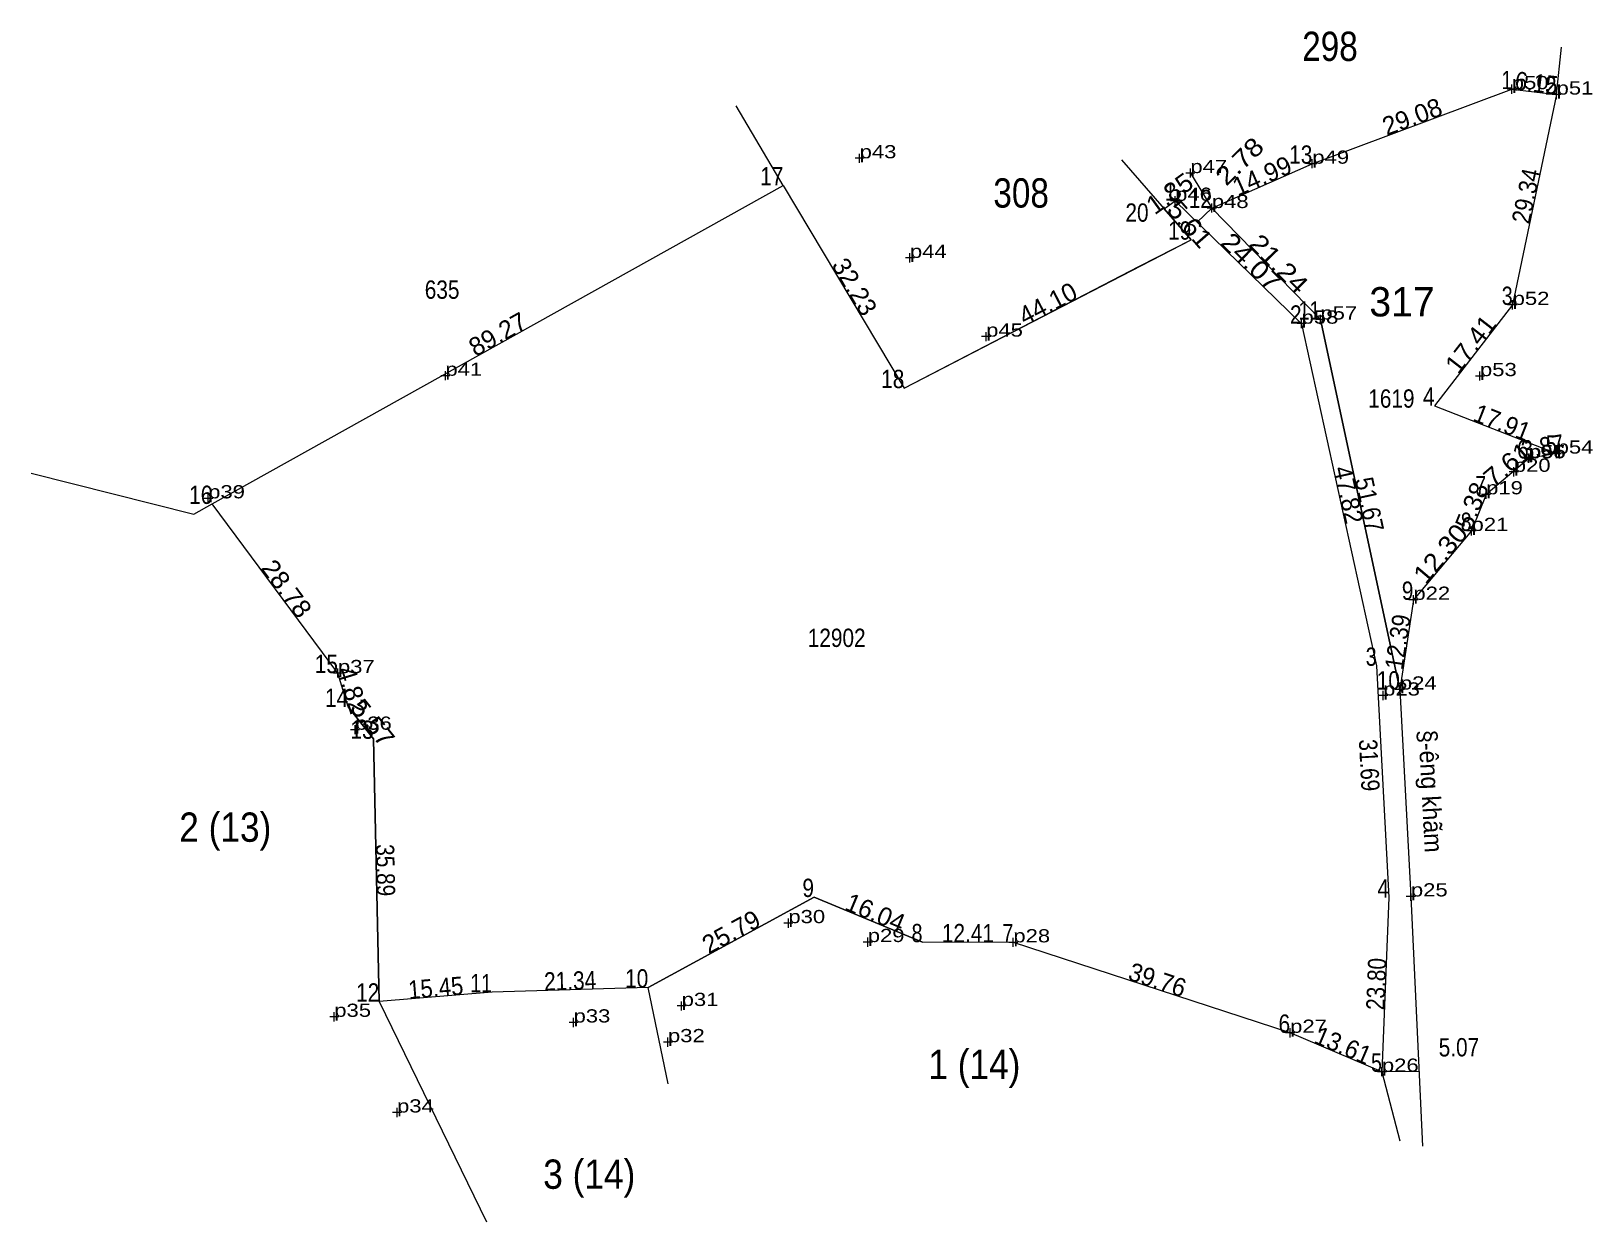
# Model space of a CAD drawing. Header units: metres. Extents: x 538489 to 539584, y 1838853 to 1839137.
# Drawn here: x 538488.7 to 538701.9, y 1838974.5 to 1839137.1 of the extents above; entities that cross this region are included whole.
import ezdxf
from ezdxf.enums import TextEntityAlignment as Align

# ---------------------------------------------------------------- set-up
doc = ezdxf.new("R2010")
doc.units = ezdxf.units.M
for name, color, linetype, lineweight in [('1', 7, 'Continuous', 13), ('10', 7, 'Continuous', 13), ('15', 7, 'Continuous', 13), ('21', 7, 'Continuous', 13), ('54', 7, 'Continuous', 13), ('63', 7, 'Continuous', 13), ('7', 7, 'Continuous', 13)]:
    doc.layers.add(name, color=color, linetype=linetype, lineweight=lineweight)
doc.layers.add('12', color=7, linetype='Continuous')
doc.layers.add('13', color=7, linetype='Continuous')

msp = doc.modelspace()

# ---------------------------------------------------------------- linework, layer by layer
at = {"layer": '1'}
msp.add_line((538691.47, 1839128.99), (538691.47, 1839129.07), dxfattribs=at)
msp.add_lwpolyline([(538690.84, 1839129.16), (538696.95, 1839128.42), (538690.95, 1839099.7), (538680.29, 1839085.94), (538696.96, 1839079.4), (538693.14, 1839078.75), (538687.33, 1839073.84), (538685.34, 1839068.84), (538677.4, 1839059.44), (538675.56, 1839047.19), (538664.7, 1839097.71), (538649.88, 1839112.93), (538663.6, 1839118.98)], close=True, dxfattribs=at)
at = {"layer": '10'}
for p, q in [((538591.37, 1839116.01), (538607.89, 1839088.34)), ((538640, 1839105), (538647.06, 1839108.61)), ((538607.89, 1839088.34), (538640, 1839105)), ((538575.64, 1838993.34), (538572.93, 1839006.5))]:
    msp.add_line(p, q, dxfattribs=at)
msp.add_lwpolyline([(538510.87, 1839071.12), (538513.4, 1839072.53), (538591.37, 1839116.01)], dxfattribs=at)
msp.add_lwpolyline([(538644.87, 1839113.92), (538662.13, 1839097.14), (538672.38, 1839050.43), (538674.06, 1839018.78), (538673.1, 1838995), (538660.57, 1839000.32), (538622.78, 1839012.67), (538610.37, 1839012.69), (538595.56, 1839018.86), (538572.93, 1839006.5), (538551.6, 1839005.86), (538536.2, 1839004.58), (538535.43, 1839040.46), (538531.95, 1839044.81), (538530.56, 1839049.43), (538513.4, 1839072.53), (538591.37, 1839116.01), (538607.89, 1839088.34), (538647.06, 1839108.61), (538643.37, 1839112.84)], close=True, dxfattribs=at)
at = {"layer": '15'}
for p, q in [((538696.95, 1839128.42), (538697.62, 1839134.88)), ((538591.37, 1839116.01), (538584.94, 1839126.89)), ((538643.37, 1839112.84), (538644.87, 1839113.92)), ((538672.38, 1839050.43), (538674.06, 1839018.78)), ((538675.56, 1839047.19), (538677.06, 1839018.94)), ((538674.06, 1839018.78), (538673.1, 1838995)), ((538677.06, 1839018.94), (538678.64, 1838984.82)), ((538673.1, 1838995), (538675.55, 1838985.56))]:
    msp.add_line(p, q, dxfattribs=at)
for points in [[(538646.95, 1839117.7), (538649.88, 1839112.93), (538663.6, 1839118.98), (538690.84, 1839129.16)], [(538690.84, 1839129.16), (538696.95, 1839128.42), (538690.95, 1839099.7), (538680.29, 1839085.94), (538696.96, 1839079.4), (538693.14, 1839078.75), (538687.33, 1839073.84)], [(538644.87, 1839113.92), (538662.13, 1839097.14), (538672.38, 1839050.43)], [(538649.88, 1839112.93), (538664.7, 1839097.71), (538675.56, 1839047.19)], [(538687.33, 1839073.84), (538685.34, 1839068.84), (538677.4, 1839059.44), (538675.56, 1839047.19)], [(538531.95, 1839044.81), (538530.56, 1839049.43), (538513.4, 1839072.53)], [(538673.1, 1838995), (538660.57, 1839000.32), (538622.78, 1839012.67), (538610.37, 1839012.69)]]:
    msp.add_lwpolyline(points, dxfattribs=at)
at = {"layer": '21'}
for p, q in [((538637.54, 1839119.52), (538643.37, 1839112.84)), ((538643.37, 1839112.84), (538647.06, 1839108.61))]:
    msp.add_line(p, q, dxfattribs=at)
at = {"layer": '54'}
msp.add_line((538488.68, 1839076.74), (538510.87, 1839071.12), dxfattribs=at)
for points in [[(538531.95, 1839044.81), (538535.43, 1839040.46), (538536.2, 1839004.58), (538550.84, 1838974.52)], [(538572.93, 1839006.5), (538595.56, 1839018.86), (538610.37, 1839012.69)], [(538572.93, 1839006.5), (538551.6, 1839005.86), (538536.2, 1839004.58)]]:
    msp.add_lwpolyline(points, dxfattribs=at)
at = {"layer": '63'}
for p, q in [((538647.89, 1839110.99), (538649.88, 1839112.93)), ((538678.17, 1838995.03), (538673.1, 1838995))]:
    msp.add_line(p, q, dxfattribs=at)
at = {"layer": '7'}
for p, q in [((538690.84, 1839128.53), (538690.84, 1839129.78)), ((538690.84, 1839128.53), (538690.84, 1839129.78)), ((538691.47, 1839129.16), (538690.22, 1839129.16)), ((538691.47, 1839129.16), (538690.22, 1839129.16)), ((538697.57, 1839128.43), (538696.33, 1839128.43)), ((538697.57, 1839128.43), (538696.33, 1839128.43)), ((538696.95, 1839127.8), (538696.95, 1839129.05)), ((538696.95, 1839127.8), (538696.95, 1839129.05)), ((538602.42, 1839119.72), (538601.17, 1839119.72)), ((538602.42, 1839119.72), (538601.17, 1839119.72)), ((538601.79, 1839119.1), (538601.79, 1839120.35)), ((538601.79, 1839119.1), (538601.79, 1839120.35)), ((538664.23, 1839118.98), (538662.98, 1839118.98)), ((538664.23, 1839118.98), (538662.98, 1839118.98)), ((538663.6, 1839118.36), (538663.6, 1839119.61)), ((538663.6, 1839118.36), (538663.6, 1839119.61)), ((538647.58, 1839117.71), (538646.33, 1839117.71)), ((538647.58, 1839117.71), (538646.33, 1839117.71)), ((538646.95, 1839117.08), (538646.95, 1839118.33)), ((538646.95, 1839117.08), (538646.95, 1839118.33)), ((538644.87, 1839113.29), (538644.87, 1839114.54)), ((538644.87, 1839113.29), (538644.87, 1839114.54)), ((538645.5, 1839113.92), (538644.25, 1839113.92)), ((538645.5, 1839113.92), (538644.25, 1839113.92)), ((538650.5, 1839112.93), (538649.25, 1839112.93)), ((538650.5, 1839112.93), (538649.25, 1839112.93)), ((538649.88, 1839112.3), (538649.88, 1839113.55)), ((538649.88, 1839112.3), (538649.88, 1839113.55)), ((538609.29, 1839106.12), (538608.04, 1839106.12)), ((538609.29, 1839106.12), (538608.04, 1839106.12)), ((538608.66, 1839105.5), (538608.66, 1839106.75)), ((538608.66, 1839105.5), (538608.66, 1839106.75)), ((538691.58, 1839099.7), (538690.33, 1839099.7)), ((538691.58, 1839099.7), (538690.33, 1839099.7)), ((538690.95, 1839099.08), (538690.95, 1839100.33)), ((538690.95, 1839099.08), (538690.95, 1839100.33)), ((538662.13, 1839096.52), (538662.13, 1839097.77)), ((538662.13, 1839096.52), (538662.13, 1839097.77)), ((538665.33, 1839097.71), (538664.08, 1839097.71)), ((538665.33, 1839097.71), (538664.08, 1839097.71)), ((538664.7, 1839097.09), (538664.7, 1839098.33)), ((538664.7, 1839097.09), (538664.7, 1839098.33)), ((538619.69, 1839095.37), (538618.44, 1839095.37)), ((538619.69, 1839095.37), (538618.44, 1839095.37)), ((538619.06, 1839094.75), (538619.06, 1839096)), ((538619.06, 1839094.75), (538619.06, 1839096)), ((538662.75, 1839097.15), (538661.51, 1839097.15)), ((538662.75, 1839097.15), (538661.51, 1839097.15)), ((538545.85, 1839090.03), (538544.6, 1839090.03)), ((538545.85, 1839090.03), (538544.6, 1839090.03)), ((538545.23, 1839089.41), (538545.23, 1839090.65)), ((538545.23, 1839089.41), (538545.23, 1839090.65)), ((538687.12, 1839089.99), (538685.87, 1839089.99)), ((538687.12, 1839089.99), (538685.87, 1839089.99)), ((538686.49, 1839089.36), (538686.49, 1839090.61)), ((538686.49, 1839089.36), (538686.49, 1839090.61)), ((538693.76, 1839078.75), (538692.51, 1839078.75)), ((538693.76, 1839078.75), (538692.51, 1839078.75)), ((538693.81, 1839078.79), (538692.56, 1839078.79)), ((538693.81, 1839078.79), (538692.56, 1839078.79)), ((538693.13, 1839078.13), (538693.13, 1839079.37)), ((538693.13, 1839078.13), (538693.13, 1839079.37)), ((538693.19, 1839078.17), (538693.19, 1839079.41)), ((538693.19, 1839078.17), (538693.19, 1839079.41)), ((538697.59, 1839079.39), (538696.34, 1839079.39)), ((538697.59, 1839079.39), (538696.34, 1839079.39)), ((538696.96, 1839078.77), (538696.96, 1839080.02)), ((538696.96, 1839078.77), (538696.96, 1839080.02)), ((538691.74, 1839076.92), (538690.49, 1839076.92)), ((538691.74, 1839076.92), (538690.49, 1839076.92)), ((538691.11, 1839076.29), (538691.11, 1839077.54)), ((538691.11, 1839076.29), (538691.11, 1839077.54)), ((538512.84, 1839072.67), (538512.84, 1839073.91)), ((538512.84, 1839072.67), (538512.84, 1839073.91)), ((538687.95, 1839073.84), (538686.71, 1839073.84)), ((538687.95, 1839073.84), (538686.71, 1839073.84)), ((538687.33, 1839073.22), (538687.33, 1839074.47)), ((538687.33, 1839073.22), (538687.33, 1839074.47)), ((538513.47, 1839073.29), (538512.22, 1839073.29)), ((538513.47, 1839073.29), (538512.22, 1839073.29)), ((538685.96, 1839068.84), (538684.72, 1839068.84)), ((538685.96, 1839068.84), (538684.72, 1839068.84)), ((538685.34, 1839068.22), (538685.34, 1839069.46)), ((538685.34, 1839068.22), (538685.34, 1839069.46)), ((538678.03, 1839059.44), (538676.78, 1839059.44)), ((538678.03, 1839059.44), (538676.78, 1839059.44)), ((538677.41, 1839058.82), (538677.41, 1839060.07)), ((538677.41, 1839058.82), (538677.41, 1839060.07)), ((538531.18, 1839049.43), (538529.93, 1839049.43)), ((538531.18, 1839049.43), (538529.93, 1839049.43)), ((538530.56, 1839048.81), (538530.56, 1839050.06)), ((538530.56, 1839048.81), (538530.56, 1839050.06)), ((538673.9, 1839046.37), (538672.65, 1839046.37)), ((538673.9, 1839046.37), (538672.65, 1839046.37)), ((538673.27, 1839045.75), (538673.27, 1839047)), ((538673.27, 1839045.75), (538673.27, 1839047)), ((538676.18, 1839047.19), (538674.93, 1839047.19)), ((538676.18, 1839047.19), (538674.93, 1839047.19)), ((538675.56, 1839046.57), (538675.56, 1839047.81)), ((538675.56, 1839046.57), (538675.56, 1839047.81)), ((538532.89, 1839041.08), (538532.89, 1839042.33)), ((538532.89, 1839041.08), (538532.89, 1839042.33)), ((538533.51, 1839041.7), (538532.26, 1839041.7)), ((538533.51, 1839041.7), (538532.26, 1839041.7)), ((538677.68, 1839018.94), (538676.43, 1839018.94)), ((538677.68, 1839018.94), (538676.43, 1839018.94)), ((538677.06, 1839018.32), (538677.06, 1839019.57)), ((538677.06, 1839018.32), (538677.06, 1839019.57)), ((538592.68, 1839015.29), (538591.43, 1839015.29)), ((538592.68, 1839015.29), (538591.43, 1839015.29)), ((538592.06, 1839014.67), (538592.06, 1839015.92)), ((538592.06, 1839014.67), (538592.06, 1839015.92)), ((538603.53, 1839012.71), (538602.28, 1839012.71)), ((538603.53, 1839012.71), (538602.28, 1839012.71)), ((538602.9, 1839012.08), (538602.9, 1839013.33)), ((538602.9, 1839012.08), (538602.9, 1839013.33)), ((538623.4, 1839012.67), (538622.15, 1839012.67)), ((538623.4, 1839012.67), (538622.15, 1839012.67)), ((538622.77, 1839012.05), (538622.77, 1839013.3)), ((538622.77, 1839012.05), (538622.77, 1839013.3)), ((538578.11, 1839003.98), (538576.87, 1839003.98)), ((538578.11, 1839003.98), (538576.87, 1839003.98)), ((538577.49, 1839003.36), (538577.49, 1839004.6)), ((538577.49, 1839003.36), (538577.49, 1839004.6)), ((538530.69, 1839002.5), (538529.44, 1839002.5)), ((538530.69, 1839002.5), (538529.44, 1839002.5)), ((538530.06, 1839001.88), (538530.06, 1839003.13)), ((538530.06, 1839001.88), (538530.06, 1839003.13)), ((538563.35, 1839001.73), (538562.11, 1839001.73)), ((538563.35, 1839001.73), (538562.11, 1839001.73)), ((538562.73, 1839001.11), (538562.73, 1839002.35)), ((538562.73, 1839001.11), (538562.73, 1839002.35)), ((538575.61, 1838998.41), (538575.61, 1838999.66)), ((538575.61, 1838998.41), (538575.61, 1838999.66)), ((538661.19, 1839000.33), (538659.94, 1839000.33)), ((538661.19, 1839000.33), (538659.94, 1839000.33)), ((538660.57, 1838999.7), (538660.57, 1839000.95)), ((538660.57, 1838999.7), (538660.57, 1839000.95)), ((538576.24, 1838999.04), (538574.99, 1838999.04)), ((538576.24, 1838999.04), (538574.99, 1838999.04)), ((538673.73, 1838995), (538672.48, 1838995)), ((538673.73, 1838995), (538672.48, 1838995)), ((538673.1, 1838994.38), (538673.1, 1838995.63)), ((538673.1, 1838994.38), (538673.1, 1838995.63)), ((538539.25, 1838989.44), (538538.01, 1838989.44)), ((538539.25, 1838989.44), (538538.01, 1838989.44)), ((538538.63, 1838988.81), (538538.63, 1838990.06)), ((538538.63, 1838988.81), (538538.63, 1838990.06))]:
    msp.add_line(p, q, dxfattribs=at)

# ---------------------------------------------------------------- texts
at = {"layer": '1', "width": 0.85}
for s, p in [('1619', (538674.395, 1839085.67)), ('12902', (538598.655, 1839053))]:
    msp.add_text(s, height=2.5, dxfattribs=at).set_placement(p, align=Align.CENTER)
at = {"layer": '12', "width": 1.25}
for s, p in [('p50', (538690.84, 1839129.16)), ('p50', (538690.84, 1839129.16)), ('p51', (538696.95, 1839128.42)), ('p51', (538696.95, 1839128.42)), ('p43', (538601.79, 1839119.72)), ('p43', (538601.79, 1839119.72)), ('p49', (538663.6, 1839118.98)), ('p49', (538663.6, 1839118.98)), ('p47', (538646.95, 1839117.7)), ('p47', (538646.95, 1839117.7)), ('p46', (538644.87, 1839113.92)), ('p46', (538644.87, 1839113.92)), ('p48', (538649.88, 1839112.93)), ('p48', (538649.88, 1839112.93)), ('p44', (538608.66, 1839106.12)), ('p44', (538608.66, 1839106.12)), ('p57', (538664.7, 1839097.71)), ('p57', (538664.7, 1839097.71)), ('p52', (538690.95, 1839099.7)), ('p52', (538690.95, 1839099.7)), ('p58', (538662.13, 1839097.14)), ('p58', (538662.13, 1839097.14)), ('p45', (538619.06, 1839095.37)), ('p45', (538619.06, 1839095.37)), ('p41', (538545.23, 1839090.03)), ('p41', (538545.23, 1839090.03)), ('p53', (538686.49, 1839089.98)), ('p53', (538686.49, 1839089.98)), ('p56', (538693.14, 1839078.75)), ('p56', (538693.14, 1839078.75)), ('p55', (538693.19, 1839078.79)), ('p55', (538693.19, 1839078.79)), ('p54', (538696.96, 1839079.4)), ('p54', (538696.96, 1839079.4)), ('p20', (538691.11, 1839076.92)), ('p20', (538691.11, 1839076.92)), ('p39', (538512.84, 1839073.29)), ('p39', (538512.84, 1839073.29)), ('p19', (538687.33, 1839073.84)), ('p19', (538687.33, 1839073.84)), ('p21', (538685.34, 1839068.84)), ('p21', (538685.34, 1839068.84)), ('p22', (538677.4, 1839059.44)), ('p22', (538677.4, 1839059.44)), ('p37', (538530.56, 1839049.43)), ('p37', (538530.56, 1839049.43)), ('p24', (538675.56, 1839047.19)), ('p24', (538675.56, 1839047.19)), ('p23', (538673.27, 1839046.37)), ('p23', (538673.27, 1839046.37)), ('p36', (538532.89, 1839041.7)), ('p36', (538532.89, 1839041.7)), ('p25', (538677.06, 1839018.94)), ('p25', (538677.06, 1839018.94)), ('p30', (538592.06, 1839015.29)), ('p30', (538592.06, 1839015.29)), ('p29', (538602.9, 1839012.71)), ('p29', (538602.9, 1839012.71)), ('p28', (538622.78, 1839012.67)), ('p28', (538622.78, 1839012.67)), ('p31', (538577.49, 1839003.98)), ('p31', (538577.49, 1839003.98)), ('p35', (538530.06, 1839002.5)), ('p35', (538530.06, 1839002.5)), ('p33', (538562.73, 1839001.73)), ('p33', (538562.73, 1839001.73)), ('p27', (538660.57, 1839000.32)), ('p27', (538660.57, 1839000.32)), ('p32', (538575.62, 1838999.04)), ('p32', (538575.62, 1838999.04)), ('p26', (538673.1, 1838995)), ('p26', (538673.1, 1838995)), ('p34', (538538.63, 1838989.44)), ('p34', (538538.63, 1838989.44))]:
    msp.add_text(s, height=1.8, dxfattribs=at).set_placement(p)
at = {"layer": '13', "width": 0.85}
msp.add_text('635', height=2.5, dxfattribs=at).set_placement((538544.78, 1839100.54), align=Align.CENTER)
at = {"layer": '15'}
for s, width, p in [('298', 0.85, (538666.01, 1839133.01)), ('308', 0.85, (538623.84, 1839112.99)), ('2 (13)', 0.9, (538515.175, 1839026.4)), ('1 (14)', 0.9, (538617.455, 1838994.01)), ('3 (14)', 0.9, (538564.875, 1838979.02))]:
    msp.add_text(s, height=4, dxfattribs=dict(at, width=width)).set_placement(p, align=Align.CENTER)
msp.add_text('317', height=4, dxfattribs=at).set_placement((538675.845, 1839098.13), align=Align.CENTER)
at = {"layer": '63'}
for s, width, p in [(' 1', 0.75, (538690.84, 1839129.16)), (' 2', 0.85, (538696.95, 1839128.42)), (' 13', 0.85, (538663.6, 1839118.98)), (' 17', 0.85, (538591.37, 1839116.01)), (' 1', 0.75, (538644.87, 1839113.92)), (' 12', 0.85, (538649.88, 1839112.93)), (' 20', 0.85, (538641.24, 1839111.06)), (' 19', 0.85, (538647.06, 1839108.61)), (' 3', 0.8, (538690.95, 1839099.7)), (' 2', 0.85, (538662.13, 1839097.14)), (' 11', 0.8, (538664.7, 1839097.71)), (' 18', 0.85, (538607.89, 1839088.34)), (' 4', 0.85, (538680.29, 1839085.94)), (' 6', 0.85, (538693.14, 1839078.75)), (' 5', 0.8, (538696.96, 1839079.4)), (' 7', 0.8, (538687.33, 1839073.84)), (' 16', 0.85, (538513.4, 1839072.53)), (' 8', 0.8, (538685.34, 1839068.84)), (' 9', 0.85, (538677.4, 1839059.44)), (' 3', 0.8, (538672.38, 1839050.43)), (' 15', 0.85, (538530.56, 1839049.43)), (' 10', 0.85, (538675.56, 1839047.19)), (' 14', 0.85, (538531.95, 1839044.81)), (' 13', 0.85, (538535.43, 1839040.46)), (' 9', 0.85, (538595.56, 1839018.86)), (' 4', 0.85, (538674.06, 1839018.78)), (' 8', 0.8, (538610.37, 1839012.69)), (' 7', 0.8, (538622.78, 1839012.67)), (' 11', 0.8, (538551.6, 1839005.86)), (' 10', 0.85, (538572.93, 1839006.5)), (' 12', 0.85, (538536.2, 1839004.58)), (' 6', 0.85, (538660.57, 1839000.32)), (' 5', 0.8, (538673.1, 1838995))]:
    msp.add_text(s, height=2.5, dxfattribs=dict(at, width=width)).set_placement(p, align=Align.RIGHT)
for s, rotation, width, p in [('6.15', 353.094, 0.9, (538694.055, 1839128.768)), ('2.78', 44.271, 1.15, (538654.532, 1839118.431)), ('1.85', 35.754, 1.05, (538644.845, 1839113.902)), ('29.34', 78.2, 0.9, (538694.006, 1839114.319)), ('5.61', 311.1, 1.1, (538645.936, 1839109.902)), ('24.07', 315.808, 1.15, (538654.369, 1839104.687)), ('21.24', 314.237, 1.15, (538658.142, 1839104.447)), ('17.41', 52.235, 1.05, (538686.21, 1839093.584)), ('17.91', 338.579, 0.95, (538689.073, 1839082.487)), ('7.61', 40.201, 1.1, (538691.038, 1839076.977)), ('3.87', 9.657, 0.9, (538695.26, 1839079.12)), ('47.82', 282.377, 0.95, (538667.315, 1839073.513)), ('51.67', 282.132, 0.9, (538670.19, 1839072.183)), ('12.30', 49.813, 1.1, (538682.053, 1839064.948)), ('28.78', 306.607, 1.05, (538522.543, 1839060.225)), ('12.39', 81.458, 0.9, (538676.504, 1839053.504)), ('5.57', 308.66, 1.1, (538534.315, 1839041.856)), ('31.69', 273.038, 0.85, (538670.135, 1839036.791)), ('§\xadêng khãm', 273.038, 0.95, (538678.517, 1839033.251)), ('35.89', 271.229, 0.85, (538535.808, 1839022.497)), ('12.41', 359.908, 0.85, (538616.573, 1839012.684)), ('23.80', 87.688, 0.85, (538673.578, 1839006.935)), ('15.45', 4.751, 0.9, (538544.006, 1839005.226)), ('21.34', 1.719, 0.85, (538562.298, 1839006.18)), ('39.76', 341.902, 0.95, (538642.072, 1839006.368)), ('13.61', 336.995, 0.95, (538667.331, 1838997.448)), ('5.07', 0.339, 0.85, (538683.628, 1838997.096))]:
    msp.add_text(s, height=2.5, rotation=rotation, dxfattribs=dict(at, width=width)).set_placement(p, align=Align.CENTER)
for s, rotation, p in [('29.08', 20.491, (538677.667, 1839124.239)), ('14.99', 23.796, (538657.246, 1839116.178)), ('32.23', 300.839, (538600.019, 1839101.541)), ('44.10', 27.361, (538628.056, 1839098.774)), ('89.27', 29.146, (538552.991, 1839094.616)), ('5.38', 68.297, (538686.529, 1839071.808)), ('4.82', 286.745, (538531.369, 1839046.755)), ('16.04', 337.383, (538603.454, 1839015.583)), ('25.79', 28.642, (538584.846, 1839013.007))]:
    msp.add_text(s, height=2.5, rotation=rotation, dxfattribs=at).set_placement(p, align=Align.CENTER)

doc.saveas('drawing.dxf')
